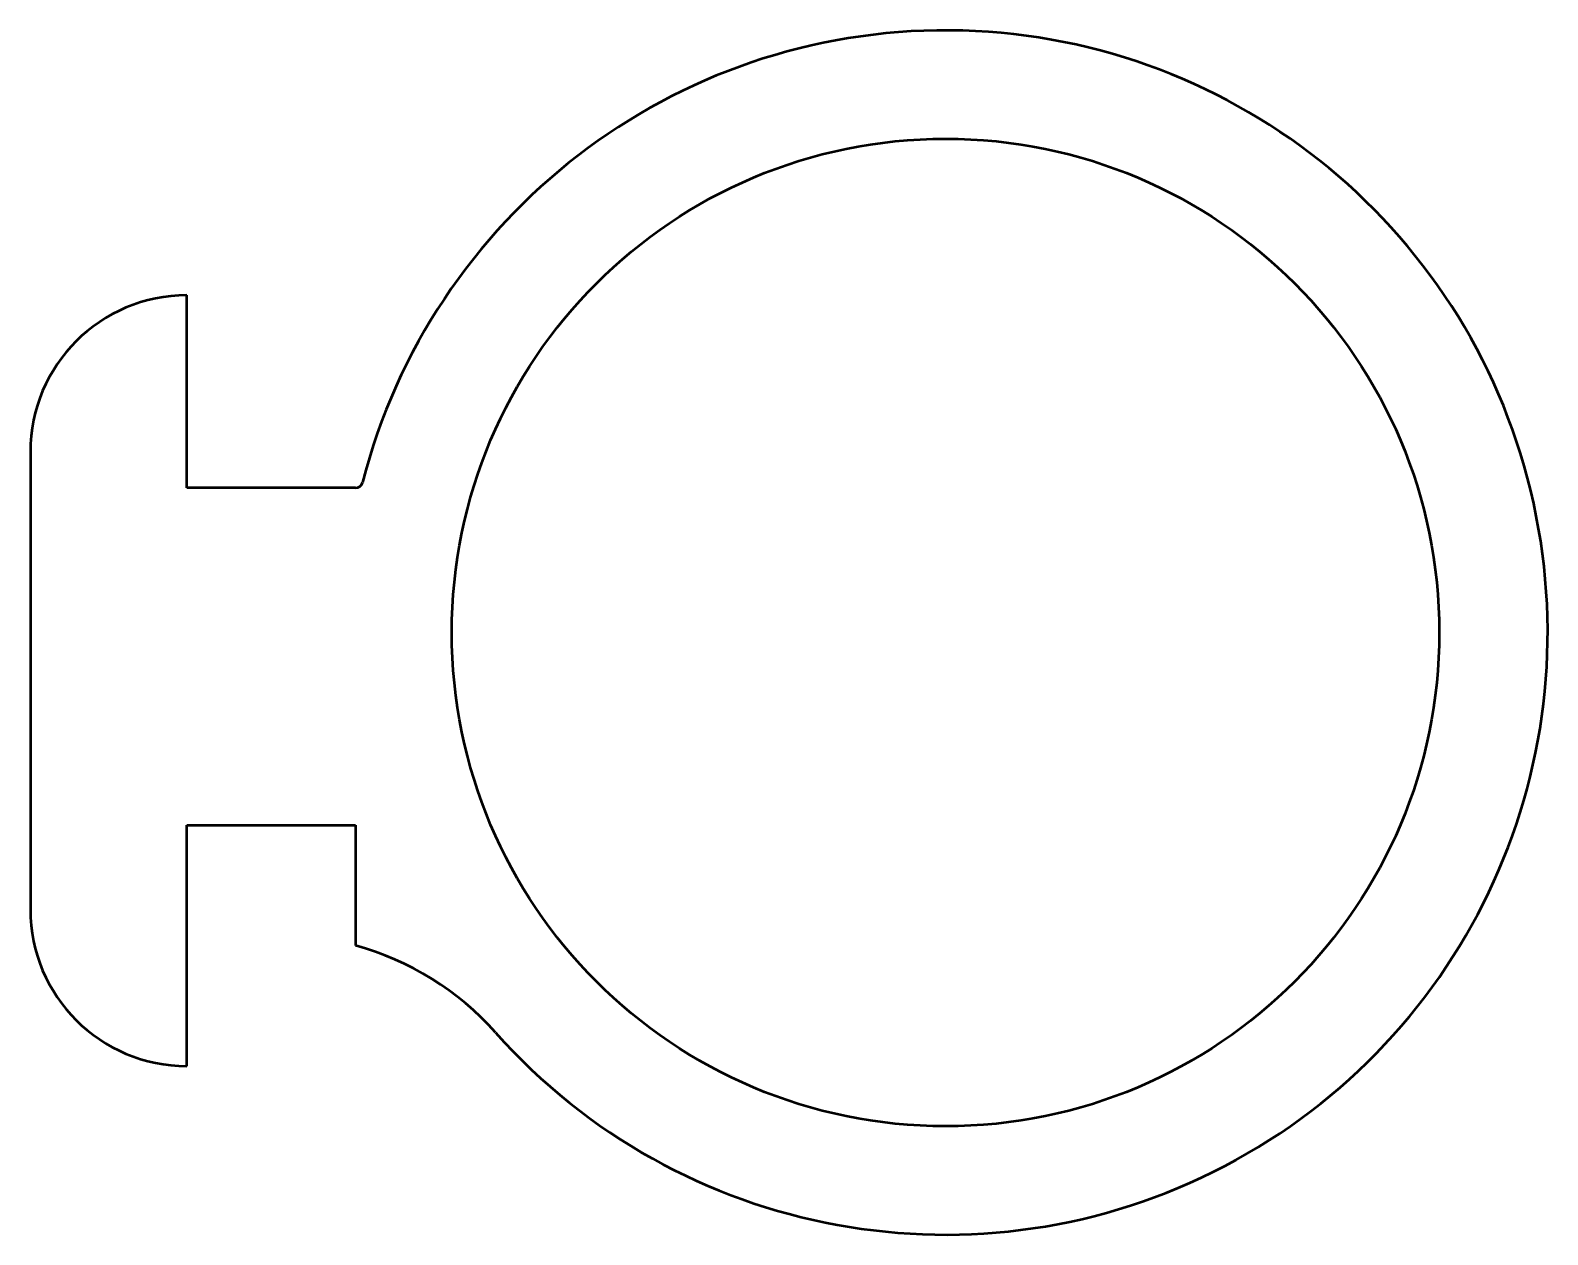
# Model space of a CAD drawing. Header units: millimetres. Extents: x 23.2 to 86.2, y 471.6 to 521.6.
import ezdxf

# ---------------------------------------------------------------- set-up
doc = ezdxf.new("R2010")
doc.units = ezdxf.units.MM
doc.layers.add('Visible (ANSI)', color=7, linetype='Continuous', lineweight=50)

msp = doc.modelspace()

# ---------------------------------------------------------------- linework, layer by layer
at = {"layer": 'Visible (ANSI)'}
for p, q in [((29.728, 502.582), (29.728, 510.582)), ((23.228, 504.082), (23.228, 485.082)), ((36.728, 502.582), (29.728, 502.582)), ((29.728, 488.582), (36.728, 488.582)), ((29.728, 478.582), (29.728, 488.582)), ((36.728, 488.582), (36.728, 483.582))]:
    msp.add_line(p, q, dxfattribs=at)
msp.add_circle((61.228, 496.582), 20.5, dxfattribs=at)
for centre, radius, start, end in [((61.228, 496.582), 25, 221.62423, 165.58789), ((29.728, 504.082), 6.5, 90, 180), ((36.728, 502.878), 0.296, 270, 345.58789), ((29.728, 485.082), 6.5, 180, 270), ((33.569, 472.005), 12, 41.62423, 74.74126)]:
    msp.add_arc(centre, radius, start, end, dxfattribs=at)

doc.saveas('drawing.dxf')
